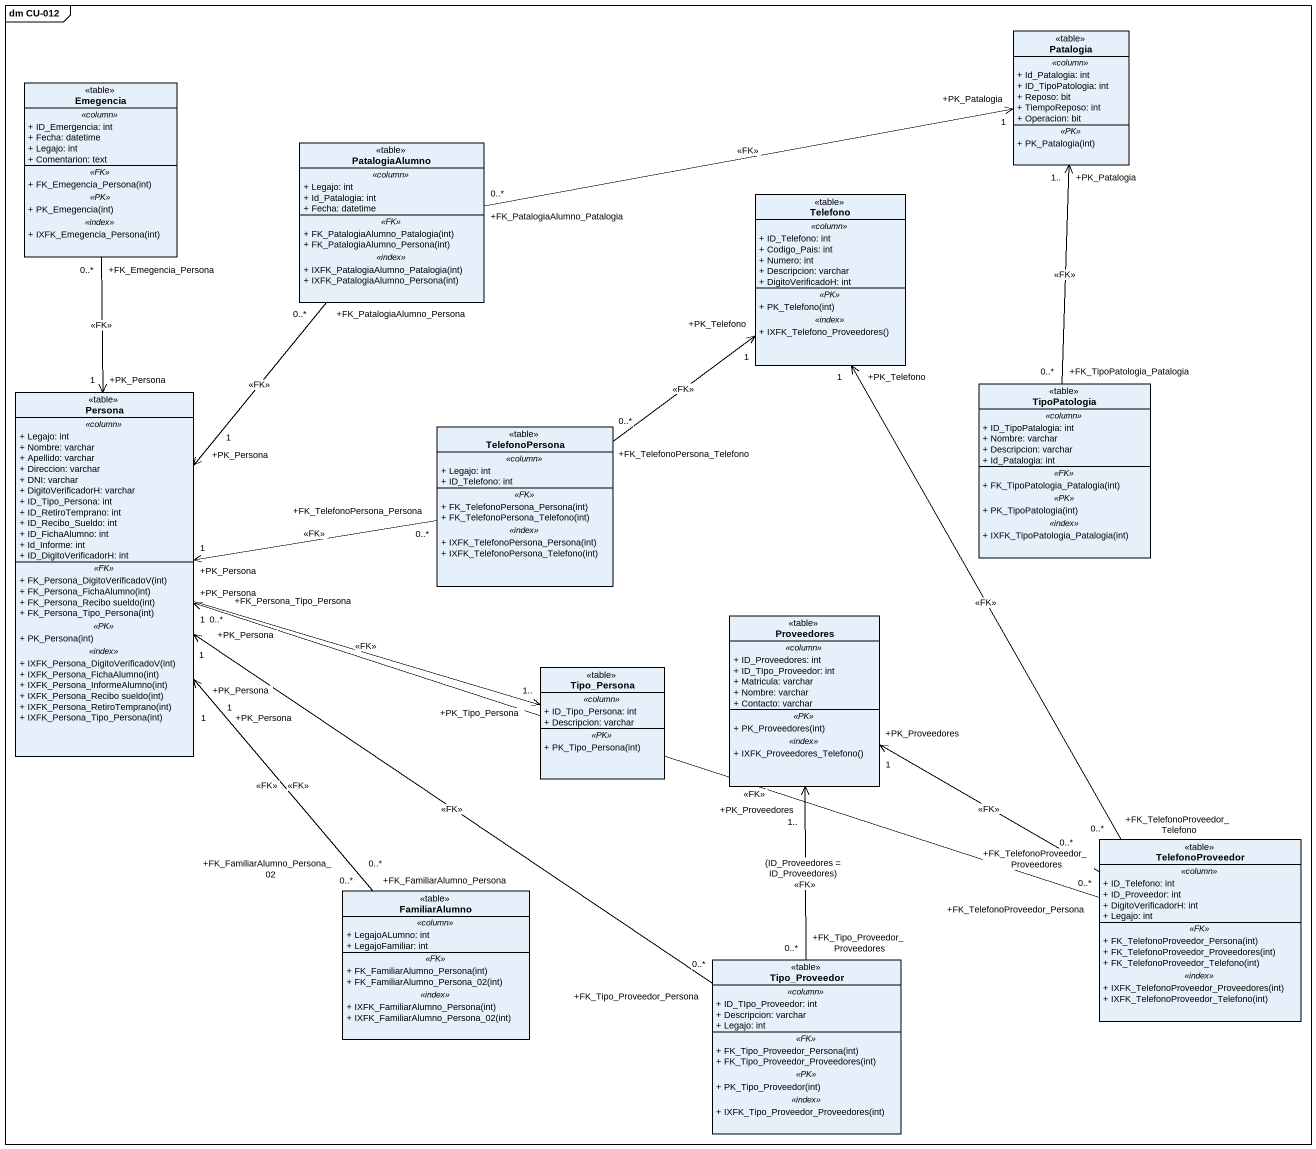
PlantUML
@startuml
mainframe dm CU-012
hide circle
hide empty members
skinparam classAttributeIconSize 0
class Patalogia <<table>> {
  .. <<column>> ..
  + Id_Patalogia: int
  + ID_TipoPatologia: int
  + Reposo: bit
  + TiempoReposo: int
  + Operacion: bit
  .. <<PK>> ..
  + PK_Patalogia(int)
}
class Emegencia <<table>> {
  .. <<column>> ..
  + ID_Emergencia: int
  + Fecha: datetime
  + Legajo: int
  + Comentarion: text
  .. <<FK>> ..
  + FK_Emegencia_Persona(int)
  .. <<PK>> ..
  + PK_Emegencia(int)
  .. <<index>> ..
  + IXFK_Emegencia_Persona(int)
}
class PatalogiaAlumno <<table>> {
  .. <<column>> ..
  + Legajo: int
  + Id_Patalogia: int
  + Fecha: datetime
  .. <<FK>> ..
  + FK_PatalogiaAlumno_Patalogia(int)
  + FK_PatalogiaAlumno_Persona(int)
  .. <<index>> ..
  + IXFK_PatalogiaAlumno_Patalogia(int)
  + IXFK_PatalogiaAlumno_Persona(int)
}
class Telefono <<table>> {
  .. <<column>> ..
  + ID_Telefono: int
  + Codigo_Pais: int
  + Numero: int
  + Descripcion: varchar
  + DigitoVerificadoH: int
  .. <<PK>> ..
  + PK_Telefono(int)
  .. <<index>> ..
  + IXFK_Telefono_Proveedores()
}
class Persona <<table>> {
  .. <<column>> ..
  + Legajo: int
  + Nombre: varchar
  + Apellido: varchar
  + Direccion: varchar
  + DNI: varchar
  + DigitoVerificadorH: varchar
  + ID_Tipo_Persona: int
  + ID_RetiroTemprano: int
  + ID_Recibo_Sueldo: int
  + ID_FichaAlumno: int
  + Id_Informe: int
  + ID_DigitoVerificadorH: int
  .. <<FK>> ..
  + FK_Persona_DigitoVerificadoV(int)
  + FK_Persona_FichaAlumno(int)
  + FK_Persona_Recibo sueldo(int)
  + FK_Persona_Tipo_Persona(int)
  .. <<PK>> ..
  + PK_Persona(int)
  .. <<index>> ..
  + IXFK_Persona_DigitoVerificadoV(int)
  + IXFK_Persona_FichaAlumno(int)
  + IXFK_Persona_InformeAlumno(int)
  + IXFK_Persona_Recibo sueldo(int)
  + IXFK_Persona_RetiroTemprano(int)
  + IXFK_Persona_Tipo_Persona(int)
}
class TipoPatologia <<table>> {
  .. <<column>> ..
  + ID_TipoPatalogia: int
  + Nombre: varchar
  + Descripcion: varchar
  + Id_Patalogia: int
  .. <<FK>> ..
  + FK_TipoPatologia_Patalogia(int)
  .. <<PK>> ..
  + PK_TipoPatologia(int)
  .. <<index>> ..
  + IXFK_TipoPatologia_Patalogia(int)
}
class TelefonoPersona <<table>> {
  .. <<column>> ..
  + Legajo: int
  + ID_Telefono: int
  .. <<FK>> ..
  + FK_TelefonoPersona_Persona(int)
  + FK_TelefonoPersona_Telefono(int)
  .. <<index>> ..
  + IXFK_TelefonoPersona_Persona(int)
  + IXFK_TelefonoPersona_Telefono(int)
}
class Proveedores <<table>> {
  .. <<column>> ..
  + ID_Proveedores: int
  + ID_TIpo_Proveedor: int
  + Matricula: varchar
  + Nombre: varchar
  + Contacto: varchar
  .. <<PK>> ..
  + PK_Proveedores(int)
  .. <<index>> ..
  + IXFK_Proveedores_Telefono()
}
class Tipo_Persona <<table>> {
  .. <<column>> ..
  + ID_Tipo_Persona: int
  + Descripcion: varchar
  .. <<PK>> ..
  + PK_Tipo_Persona(int)
}
class TelefonoProveedor <<table>> {
  .. <<column>> ..
  + ID_Telefono: int
  + ID_Proveedor: int
  + DigitoVerificadorH: int
  + Legajo: int
  .. <<FK>> ..
  + FK_TelefonoProveedor_Persona(int)
  + FK_TelefonoProveedor_Proveedores(int)
  + FK_TelefonoProveedor_Telefono(int)
  .. <<index>> ..
  + IXFK_TelefonoProveedor_Proveedores(int)
  + IXFK_TelefonoProveedor_Telefono(int)
}
class FamiliarAlumno <<table>> {
  .. <<column>> ..
  + LegajoALumno: int
  + LegajoFamiliar: int
  .. <<FK>> ..
  + FK_FamiliarAlumno_Persona(int)
  + FK_FamiliarAlumno_Persona_02(int)
  .. <<index>> ..
  + IXFK_FamiliarAlumno_Persona(int)
  + IXFK_FamiliarAlumno_Persona_02(int)
}
class Tipo_Proveedor <<table>> {
  .. <<column>> ..
  + ID_TIpo_Proveedor: int
  + Descripcion: varchar
  + Legajo: int
  .. <<FK>> ..
  + FK_Tipo_Proveedor_Persona(int)
  + FK_Tipo_Proveedor_Proveedores(int)
  .. <<PK>> ..
  + PK_Tipo_Proveedor(int)
  .. <<index>> ..
  + IXFK_Tipo_Proveedor_Proveedores(int)
}
Emegencia "+FK_Emegencia_Persona\n0..*" --> "+PK_Persona\n1" Persona : <<FK>>
PatalogiaAlumno "+FK_PatalogiaAlumno_Patalogia\n0..*" -right-> "+PK_Patalogia\n1" Patalogia : <<FK>>
PatalogiaAlumno "+FK_PatalogiaAlumno_Persona\n0..*" --> "+PK_Persona\n1" Persona : <<FK>>
Persona "+FK_Persona_Tipo_Persona\n0..*" -right-> "+PK_Tipo_Persona\n1.." Tipo_Persona : <<FK>>
TipoPatologia "+FK_TipoPatologia_Patalogia\n0..*" -up-> "+PK_Patalogia\n1.." Patalogia : <<FK>>
TelefonoPersona "+FK_TelefonoPersona_Telefono\n0..*" -up-> "+PK_Telefono\n1" Telefono : <<FK>>
TelefonoPersona "+FK_TelefonoPersona_Persona\n0..*" -left-> "+PK_Persona\n1" Persona : <<FK>>
TelefonoProveedor "+FK_TelefonoProveedor_Telefono\n0..*" -up-> "+PK_Telefono\n1" Telefono : <<FK>>
TelefonoProveedor "+FK_TelefonoProveedor_Persona\n0..*" -left-> "+PK_Persona\n1" Persona : <<FK>>
TelefonoProveedor "+FK_TelefonoProveedor_Proveedores\n0..*" -left-> "+PK_Proveedores\n1" Proveedores : <<FK>>
FamiliarAlumno "+FK_FamiliarAlumno_Persona\n0..*" -up-> "+PK_Persona\n1" Persona : <<FK>>
FamiliarAlumno "+FK_FamiliarAlumno_Persona_02\n0..*" -up-> "+PK_Persona\n1" Persona : <<FK>>
Tipo_Proveedor "+FK_Tipo_Proveedor_Persona\n0..*" -up-> "+PK_Persona\n1" Persona : <<FK>>
Tipo_Proveedor "+FK_Tipo_Proveedor_Proveedores\n0..*" -up-> "+PK_Proveedores\n1.." Proveedores : (ID_Proveedores = ID_Proveedores)\n<<FK>>
@enduml
